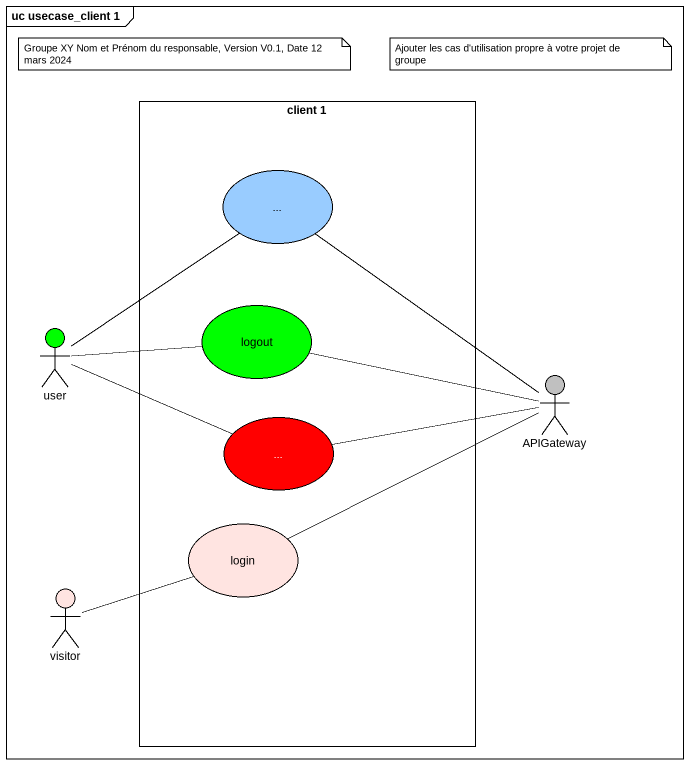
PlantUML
@startuml
mainframe uc usecase_client 1
rectangle "client 1" as client_1 {
  usecase "..." as usecase1 #99CCFF
  usecase logout #00FF00
  usecase "..." as usecase2 #FF0000
  usecase login #FFE4E1
}
actor user #00FF00
actor APIGateway #C0C0C0
actor visitor #FFE4E1
usecase1 -- APIGateway
logout -right- APIGateway
user -up- usecase1
user -right- logout
user -right- usecase2
usecase2 -right- APIGateway
login -right- APIGateway
visitor -right- login
note as N1
  Groupe XY Nom et Prénom du responsable, Version V0.1, Date 12 mars 2024
end note
note as N2
  Ajouter les cas d'utilisation propre à votre projet de groupe
end note
@enduml
